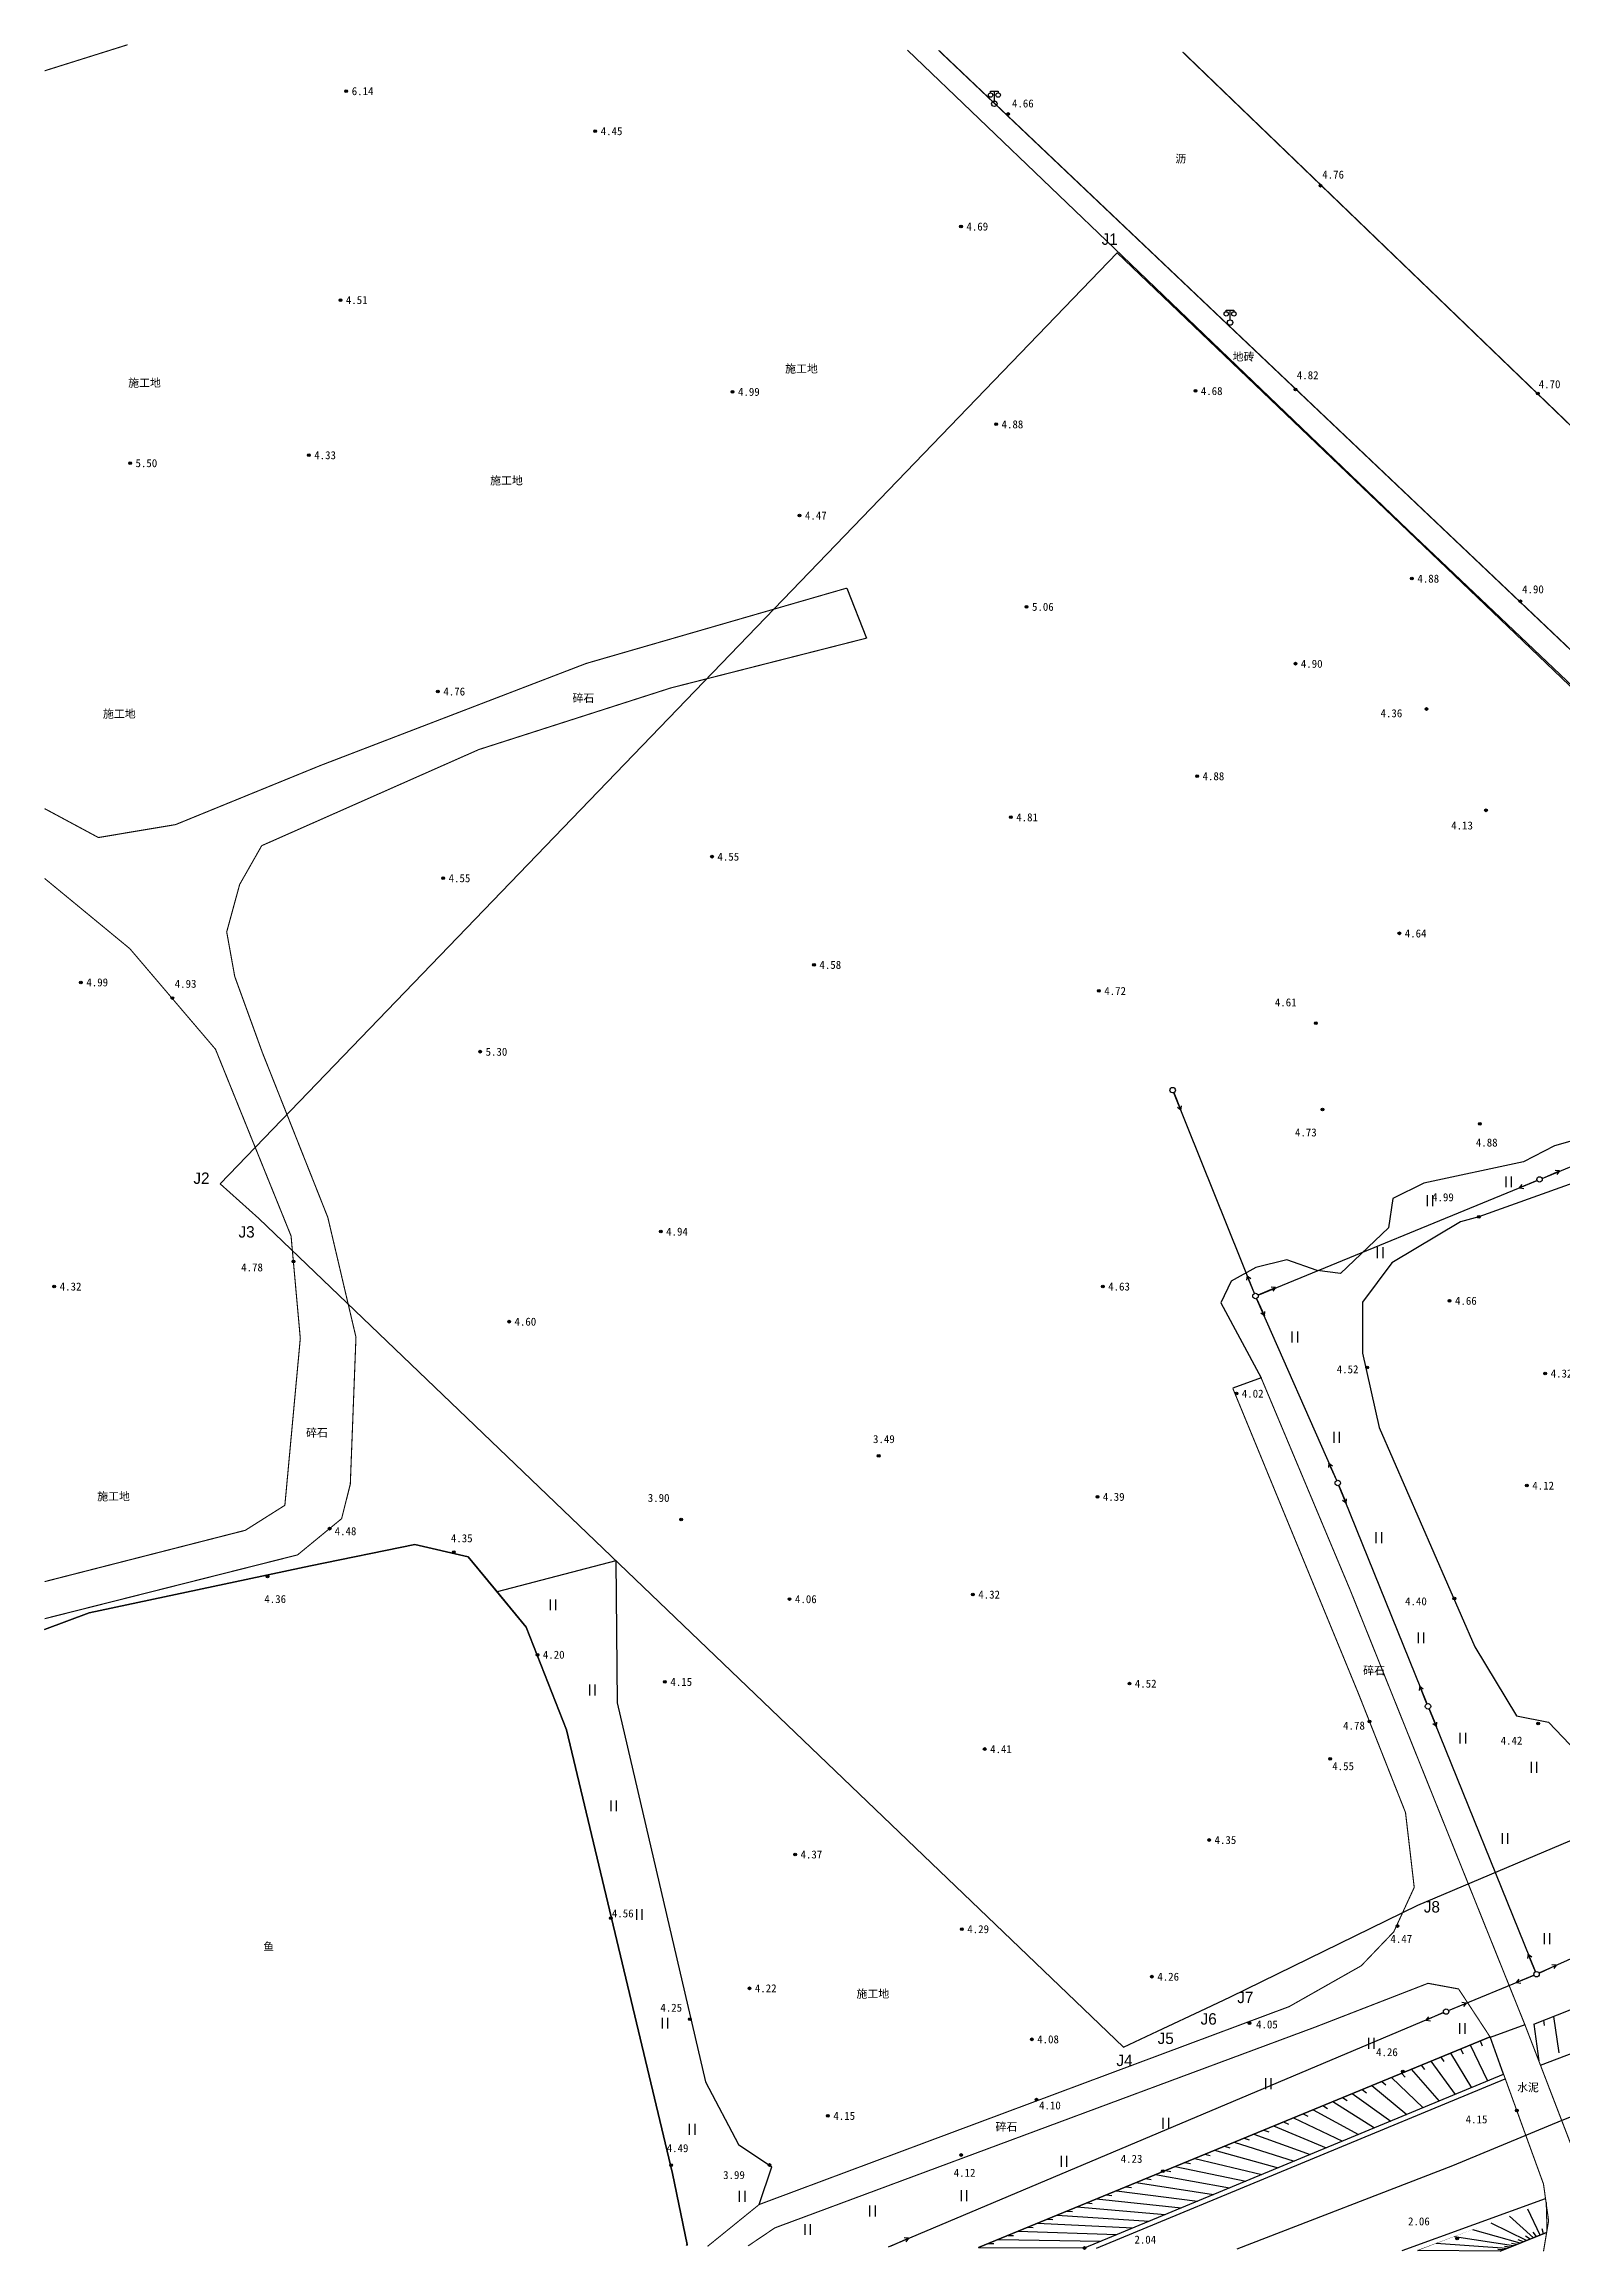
# Model space of a CAD drawing. Header units: millimetres. Extents: x 684647 to 685648, y 2545150 to 2545598.
# Drawn here: x 684646.7 to 684786.3, y 2545394.7 to 2545597.8 of the extents above; entities that cross this region are included whole.
import ezdxf
from ezdxf.enums import TextEntityAlignment as Align

# ---------------------------------------------------------------- set-up
doc = ezdxf.new("R2010")
doc.units = ezdxf.units.MM
doc.set_wipeout_variables(frame=1)
for name, pattern in [('2', [0]), ('440100', [10, 8, -2]), ('6801053', [0])]:
    doc.linetypes.add(name, pattern=pattern)
for name, color, linetype, true_color in [('交通注记', 8, 'Continuous', 0x808080), ('使用权宗地_地表', 113, 'Continuous', 0x5fc890), ('其他建筑设施点', 231, 'Continuous', 0xff7fbf), ('地貌注记', 30, 'Continuous', 0xff7f00), ('地貌线', 30, 'Continuous', 0xff7f00), ('地貌面', 30, 'Continuous', 0xff7f00), ('普通交通线', 8, 'Continuous', 0x808080), ('植被与土质线', 3, 'Continuous', 0x00ff00), ('植被与土质面', 3, 'Continuous', 0x00ff00), ('河流沟渠线', 5, 'Continuous', 0x0000ff), ('湖泊水库池塘面', 5, 'Continuous', 0x0000ff), ('管线线', 4, 'Continuous', 0x00ffff), ('高程点', 31, 'Continuous', 0xffbf7f)]:
    doc.layers.add(name, color=color, linetype=linetype, true_color=true_color)
doc.layers.add('界址点注记', color=7, linetype='Continuous')
doc.styles.add('宋体', font='')
doc.styles.add('细等线体', font='')
doc.styles.get('宋体').set_extended_font_data('SimSun')
doc.styles.get('细等线体').set_extended_font_data('细等线体')
doc.linetypes.add('760201', pattern='A,2,[150,ss2007.shx,S=0.5,R=0,X=0,Y=0.5],1e-11', length=2)
doc.linetypes.add('810100', pattern='A,0,[149,ss2007.shx,S=0.15,R=0,X=0,Y=0],-1.6', length=1.6)

# ---------------------------------------------------------------- blocks, each defined once
blk = doc.blocks.new('760101304')
at = {"color": 0, "linetype": 'Continuous', "lineweight": -3, "flags": 128}
blk.add_lwpolyline([(0, 0), (1, 0)], dxfattribs=at)
blk = doc.blocks.new('7201001')
at = {"color": 0, "linetype": 'Continuous', "lineweight": -3}
for radius in [0.25, 0.2, 0.15, 0.1, 0.05]:
    blk.add_circle((0, 0), radius, dxfattribs=at)
blk = doc.blocks.new('510201202')
at = {"color": 0, "linetype": '2', "lineweight": -3, "flags": 128}
for points in [[(0.5, 0), (4, 0)], [(4, 0), (3.307, 0.4)], [(4, 0), (3.307, -0.4)]]:
    blk.add_lwpolyline(points, dxfattribs=at)
blk = doc.blocks.new('510201201')
at = {"color": 0, "linetype": 'Continuous', "lineweight": -3}
blk.add_circle((0, 0), 0.5, dxfattribs=at)
blk = doc.blocks.new('3805011')
at = {"color": 0, "linetype": 'Continuous', "lineweight": -3, "flags": 128}
for points in [[(-0.7, 2), (-0.7, 2.3), (0.7, 2.3), (0.7, 2)], [(0, 0.5), (0, 2.3)]]:
    blk.add_lwpolyline(points, dxfattribs=at)
at = {"color": 0, "linetype": 'Continuous', "lineweight": -3}
for centre, radius in [((-0.7, 1.6), 0.4), ((0, 0), 0.5), ((0.7, 1.6), 0.4)]:
    blk.add_circle(centre, radius, dxfattribs=at)
blk = doc.blocks.new('810602301')
at = {"color": 0, "linetype": 'Continuous', "lineweight": -3, "flags": 128}
for points in [[(-0.5, 2), (-0.5, 0)], [(0.5, 2), (0.5, 0)]]:
    blk.add_lwpolyline(points, dxfattribs=at)
blk = doc.blocks.new('HGRNBDNDD')
at = {"layer": '使用权宗地_地表', "color": 251, "linetype": '6801053', "lineweight": -3, "ltscale": 0.5, "flags": 128}
blk.add_lwpolyline([(38382822.92, 2545835.18), (38382740.42, 2545749.58), (38382743.97, 2545746.37), (38382823.51, 2545670.19), (38382826.64, 2545671.65), (38382831.07, 2545673.73), (38382833.35, 2545674.81), (38382850.58, 2545683.23), (38382874.56, 2545693.37), (38382943.47, 2545719.91)], close=True, dxfattribs=at)
at = {"layer": '地貌线', "color": 251, "linetype": '760201', "lineweight": -3, "ltscale": 0.5}
blk.add_lwpolyline([(38382783.31, 2545651.94), (38382783.35, 2545652.02), (38382782.02, 2545658.56), (38382772.25, 2545699.37), (38382768.57, 2545708.8), (38382763.23, 2545715.27), (38382758.31, 2545716.39), (38382748.73, 2545714.45), (38382728.37, 2545710.11), (38382724.26, 2545708.59)], dxfattribs=at)
at = {"layer": '普通交通线', "color": 251, "linetype": 'Continuous', "lineweight": -3, "ltscale": 0.5, "const_width": 0.1}
for points in [[(38382731.9, 2545854.33), (38382724.26, 2545851.93)], [(38382724.26, 2545709.58), (38382747.53, 2545715.45), (38382751.58, 2545718.78), (38382752.38, 2545721.96), (38382752.9, 2545735.47), (38382750.31, 2545746.49), (38382744.31, 2545761.6), (38382741.75, 2545768.64), (38382741.01, 2545772.74), (38382742.2, 2545777.1), (38382744.23, 2545780.67), (38382764.2, 2545789.51), (38382781.87, 2545795.18), (38382799.87, 2545799.76)], [(38382724.26, 2545784.08), (38382729.21, 2545781.42)]]:
    blk.add_lwpolyline(points, dxfattribs=at)
at = {"layer": '普通交通线', "color": 251, "linetype": 'Continuous', "lineweight": -3, "ltscale": 0.5, "const_width": 0.125, "flags": 128}
blk.add_lwpolyline([(38382828.93, 2545853.67), (38382882.52, 2545802.08), (38382885.85, 2545800.06), (38382889.43, 2545798.56), (38382892.99, 2545798.31), (38382896.4, 2545798.96), (38382899.45, 2545800.14)], dxfattribs=at)
at = {"layer": '普通交通线', "color": 251, "linetype": '440100', "lineweight": -3, "ltscale": 0.5, "const_width": 0.1, "flags": 128}
blk.add_lwpolyline([(38382729.21, 2545781.42), (38382736.31, 2545782.61), (38382749.62, 2545788.04), (38382774.08, 2545797.43), (38382798.05, 2545804.36)], dxfattribs=at)
at = {"layer": '普通交通线', "color": 251, "linetype": '440100', "lineweight": -3, "ltscale": 0.5, "const_width": 0.1}
blk.add_lwpolyline([(38382724.26, 2545712.99), (38382742.72, 2545717.71), (38382746.36, 2545720.01), (38382747.78, 2545735.36), (38382746.93, 2545744.78), (38382739.98, 2545761.95), (38382732.1, 2545771.2), (38382724.26, 2545777.66)], dxfattribs=at)
at = {"layer": '植被与土质线', "color": 251, "linetype": '810100', "lineweight": -3, "ltscale": 0.5, "flags": 128}
for points in [[(38382798.05, 2545804.36), (38382799.87, 2545799.76)], [(38382776.81, 2545714.91), (38382765.9, 2545712.04)], [(38382776.81, 2545714.91), (38382776.93, 2545701.83), (38382785.06, 2545667), (38382788.08, 2545661.24), (38382791.16, 2545659.18)]]:
    blk.add_lwpolyline(points, dxfattribs=at)
at = {"layer": '植被与土质线', "color": 251, "linetype": '810100', "flags": 128}
for points in [[(38382871.68, 2545751.22), (38382873, 2545754.64), (38382871.12, 2545755.35), (38382863.15, 2545753.07), (38382860.28, 2545751.59), (38382851.13, 2545749.62), (38382848.28, 2545748.21), (38382847.86, 2545745.52), (38382843.46, 2545741.34), (38382841.31, 2545741.6), (38382838.52, 2545742.57), (38382835.67, 2545741.88), (38382833.4, 2545740.61), (38382832.45, 2545738.64), (38382836.16, 2545731.73), (38382833.55, 2545730.77)], [(38382789.99, 2545655.71), (38382791.16, 2545659.18)]]:
    blk.add_lwpolyline(points, dxfattribs=at)
at = {"layer": '湖泊水库池塘面', "color": 251, "linetype": 'Continuous', "flags": 128}
blk.add_lwpolyline([(38382724.26, 2545708.59), (38382728.37, 2545710.11), (38382748.73, 2545714.45), (38382758.31, 2545716.39), (38382763.23, 2545715.27), (38382765.9, 2545712.04), (38382768.57, 2545708.8), (38382772.25, 2545699.37), (38382782.02, 2545658.56), (38382783.35, 2545652.02), (38382783.31, 2545651.94)], dxfattribs=at)
at = {"layer": '管线线', "color": 251, "linetype": 'Continuous', "lineweight": -3, "ltscale": 0.5, "flags": 128}
for points in [[(38382862, 2545750.07), (38382888.58, 2545761.06)], [(38382835.55, 2545739.49), (38382828.12, 2545757.95)], [(38382835.87, 2545739.35), (38382861.54, 2545749.88)], [(38382843.11, 2545722.29), (38382835.74, 2545739.03)], [(38382851.42, 2545701.75), (38382843.3, 2545721.83)]]:
    blk.add_lwpolyline(points, dxfattribs=at)
at = {"layer": '其他建筑设施点', "color": 251, "linetype": 'Continuous', "ltscale": 0.5, "xscale": 0.5, "yscale": 0.5}
for p in [(38382811.62, 2545848.9, 5.37), (38382833.3, 2545828.78, 5.49)]:
    blk.add_blockref('3805011', p, dxfattribs=at)
at = {"layer": '植被与土质面', "color": 251, "linetype": 'Continuous', "ltscale": 0.5, "xscale": 0.5, "yscale": 0.5}
for p in [(38382858.91, 2545749.26), (38382851.67, 2545747.52), (38382847.09, 2545742.75), (38382839.24, 2545734.99), (38382843.1, 2545725.76), (38382846.97, 2545716.54), (38382771, 2545710.36), (38382850.84, 2545707.32), (38382774.62, 2545702.53), (38382854.7, 2545698.1), (38382776.59, 2545691.87), (38382858.57, 2545688.87), (38382778.95, 2545681.88), (38382781.32, 2545671.89), (38382783.81, 2545662.12), (38382788.41, 2545655.96), (38382808.82, 2545656.03), (38382794.43, 2545652.91), (38382800.4, 2545654.62)]:
    blk.add_blockref('810602301', p, dxfattribs=at)
at = {"layer": '管线线', "color": 251, "linetype": 'Continuous', "ltscale": 0.5, "xscale": 0.5, "yscale": 0.5}
for name, p, rotation in [('510201201', (38382828.02, 2545758.19, 5.74), 112.311949239727), ('510201202', (38382828.02, 2545758.19, 5.74), 292.3119610788726), ('510201202', (38382861.77, 2545749.98, 5.74), 202.6906174317907), ('510201201', (38382861.77, 2545749.98, 5.74), 22.76622090939914), ('510201202', (38382861.77, 2545749.98, 5.74), 22.84182256577471), ('510201202', (38382835.64, 2545739.26, 5.74), 112.311949239727), ('510201201', (38382835.64, 2545739.26, 5.74), 22.69061925302356), ('510201201', (38382835.64, 2545739.26, 5.74), 113.2247220600292), ('510201202', (38382835.64, 2545739.26, 5.74), 294.1375067194769), ('510201202', (38382835.64, 2545739.26, 5.74), 22.69061925302356), ('510201202', (38382843.21, 2545722.06, 5.74), 114.1374948803314), ('510201201', (38382843.21, 2545722.06, 5.74), 113.272642667246), ('510201202', (38382843.21, 2545722.06, 5.74), 292.4077749725494), ('510201202', (38382851.51, 2545701.52, 5.74), 112.4077836239714), ('510201201', (38382851.51, 2545701.52, 5.74), 112.4261431724605), ('510201202', (38382851.51, 2545701.52, 5.74), 292.4444940695275), ('510201202', (38382853.17, 2545673.45, 4.61), 22.83831184854132), ('510201202', (38382853.17, 2545673.45, 4.61), 203.2756777757157), ('510201201', (38382853.17, 2545673.45, 4.61), 23.05699060010304), ('510201202', (38382801.89, 2545651.81, 4.61), 23.27567105921203)]:
    blk.add_blockref(name, p, dxfattribs=dict(at, rotation=rotation))
at = {"layer": '高程点', "color": 251, "linetype": 'Continuous', "ltscale": 0.5, "xscale": 0.5, "yscale": 0.5}
for p in [(38382752.01, 2545850.07, 6.86), (38382774.91, 2545846.38, 5.16), (38382812.9, 2545847.96, 5.38), (38382841.62, 2545841.37, 5.47), (38382808.55, 2545837.62, 5.4), (38382751.47, 2545830.85, 5.23), (38382787.54, 2545822.41, 5.71), (38382830.11, 2545822.49, 5.39), (38382839.33, 2545822.63, 5.54), (38382861.61, 2545822.25, 5.42), (38382811.78, 2545819.43, 5.59), (38382748.56, 2545816.58, 5.04), (38382732.12, 2545815.86, 6.22), (38382793.7, 2545811.03, 5.19), (38382850.03, 2545805.24, 5.59), (38382814.58, 2545802.64, 5.77), (38382860, 2545803.14, 5.61), (38382839.31, 2545797.41, 5.61), (38382760.44, 2545794.85, 5.48), (38382851.36, 2545793.24, 5.08), (38382830.27, 2545787.06, 5.59), (38382856.84, 2545783.92, 4.84), (38382813.13, 2545783.29, 5.53), (38382785.65, 2545779.66, 5.26), (38382760.92, 2545777.69, 5.27), (38382848.87, 2545772.61, 5.35), (38382795.03, 2545769.71, 5.3), (38382727.6, 2545768.1, 5.7), (38382821.23, 2545767.32, 5.43), (38382736.01, 2545766.66, 5.64), (38382841.18, 2545764.35, 5.33), (38382764.32, 2545761.73, 6.01), (38382841.81, 2545756.4, 5.45), (38382856.27, 2545755.08, 5.6), (38382780.93, 2545745.18, 5.66), (38382856.19, 2545746.53, 5.71), (38382747.15, 2545742.42, 5.5), (38382725.15, 2545740.13, 5.04), (38382821.59, 2545740.13, 5.34), (38382853.49, 2545738.82, 5.37), (38382766.98, 2545736.9, 5.31), (38382845.9, 2545732.69, 5.24), (38382862.29, 2545732.13, 5.03), (38382833.88, 2545730.29, 4.73), (38382800.98, 2545724.56, 4.2), (38382821.1, 2545720.79, 5.11), (38382860.6, 2545721.82, 4.83), (38382782.82, 2545718.7, 4.61), (38382750.48, 2545717.86, 5.2), (38382761.89, 2545715.7, 5.06), (38382744.76, 2545713.46, 5.08), (38382792.78, 2545711.39, 4.77), (38382809.64, 2545711.8, 5.03), (38382853.93, 2545711.44, 5.11), (38382769.59, 2545706.27, 4.92), (38382781.32, 2545703.77, 4.86), (38382824.04, 2545703.61, 5.23), (38382846.13, 2545700.13, 5.49), (38382810.73, 2545697.6, 5.12), (38382842.51, 2545696.7, 5.26), (38382831.37, 2545689.23, 5.06), (38382793.29, 2545687.9, 5.08), (38382776.34, 2545682.03, 5.28), (38382808.63, 2545681.03, 5), (38382848.69, 2545681.32, 5.18), (38382826.11, 2545676.66, 4.97), (38382789.09, 2545675.59, 4.93), (38382783.62, 2545672.75, 4.96), (38382796.31, 2545663.87, 4.86), (38382859.67, 2545664.36, 4.86), (38382808.57, 2545660.26, 4.83), (38382781.88, 2545659.33, 5.21), (38382790.93, 2545659.34, 4.7)]:
    blk.add_blockref('7201001', p, dxfattribs=at)
at = {"layer": '交通注记', "color": 251, "ltscale": 0.5, "style": '宋体'}
for s, p in [('沥', (38382828.27, 2545843.26)), ('地砖', (38382833.54, 2545825.05, 6.09)), ('碎石', (38382772.82, 2545793.65)), ('碎石', (38382748.31, 2545726.1)), ('碎石', (38382845.54, 2545704.23)), ('水泥', (38382859.7, 2545665.89))]:
    blk.add_text(s, height=0.735, dxfattribs=at).set_placement(p, align=Align.BOTTOM_LEFT)
at = {"layer": '地貌注记', "color": 251, "ltscale": 0.5, "style": '宋体'}
for p in [(38382792.38, 2545823.95), (38382731.95, 2545822.65), (38382765.24, 2545813.66), (38382729.63, 2545792.21), (38382729.1, 2545720.24), (38382798.94, 2545674.5)]:
    blk.add_text('施工地', height=0.735, dxfattribs=at).set_placement(p, align=Align.BOTTOM_LEFT)
at = {"layer": '湖泊水库池塘面', "color": 251, "ltscale": 0.5, "style": '宋体'}
blk.add_text('鱼', height=0.735, dxfattribs=at).set_placement((38382744.87, 2545679.42, 5.83), align=Align.MIDDLE_CENTER)
at = {"layer": '界址点注记', "color": 251, "ltscale": 0.5, "style": '细等线体'}
for s, p in [('J1', (38382822.97, 2545835.61)), ('J2', (38382739.43, 2545749.25))]:
    blk.add_text(s, height=1.05, dxfattribs=at).set_placement(p, align=Align.BOTTOM_RIGHT)
blk.add_text('J3', height=1.05, dxfattribs=at).set_placement((38382743.58, 2545745.68), align=Align.TOP_RIGHT)
for s, p in [('J8', (38382851.12, 2545683.61)), ('J7', (38382833.96, 2545675.28))]:
    blk.add_text(s, height=1.05, dxfattribs=at).set_placement(p, align=Align.TOP_LEFT)
at = {"layer": '高程点', "color": 251, "ltscale": 0.5, "style": '宋体'}
for s, p in [('6.14', (38382752.51, 2545850.06, 7.57)), ('4.66', (38382813.24, 2545848.93, 6.09)), ('4.45', (38382775.41, 2545846.38, 5.88)), ('4.76', (38382841.78, 2545842.39, 6.18)), ('4.69', (38382809.05, 2545837.61, 6.11)), ('4.51', (38382751.97, 2545830.85, 5.94)), ('4.82', (38382839.44, 2545823.94, 6.25)), ('4.99', (38382788.04, 2545822.41, 6.42)), ('4.68', (38382830.61, 2545822.48, 6.11)), ('4.70', (38382861.69, 2545823.11, 6.13)), ('4.88', (38382812.28, 2545819.42, 6.31)), ('5.50', (38382732.62, 2545815.85, 6.93)), ('4.33', (38382749.06, 2545816.58, 5.76)), ('4.47', (38382794.2, 2545811.03, 5.9)), ('4.88', (38382850.53, 2545805.23, 6.31)), ('4.90', (38382860.16, 2545804.25, 6.33)), ('5.06', (38382815.08, 2545802.64, 6.49)), ('4.90', (38382839.81, 2545797.4, 6.33)), ('4.76', (38382760.94, 2545794.85, 6.19)), ('4.36', (38382847.14, 2545792.85, 5.79)), ('4.88', (38382830.77, 2545787.06, 6.31)), ('4.81', (38382813.63, 2545783.28, 6.24)), ('4.13', (38382853.64, 2545782.53, 5.56)), ('4.55', (38382786.15, 2545779.66, 5.98)), ('4.55', (38382761.42, 2545777.68, 5.98)), ('4.64', (38382849.37, 2545772.6, 6.07)), ('4.58', (38382795.53, 2545769.71, 6.01)), ('4.99', (38382728.1, 2545768.1, 6.42)), ('4.93', (38382736.23, 2545767.97, 6.36)), ('4.72', (38382821.73, 2545767.31, 6.15)), ('4.61', (38382837.42, 2545766.26, 6.04)), ('5.30', (38382764.82, 2545761.72, 6.72)), ('4.73', (38382839.27, 2545754.3, 6.16)), ('4.88', (38382855.91, 2545753.37, 6.31)), ('4.99', (38382851.88, 2545748.34, 6.42)), ('4.94', (38382781.43, 2545745.18, 6.37)), ('4.78', (38382742.34, 2545741.89, 6.21)), ('4.32', (38382725.65, 2545740.13, 5.75)), ('4.63', (38382822.09, 2545740.13, 6.06)), ('4.66', (38382853.99, 2545738.82, 6.09)), ('4.60', (38382767.48, 2545736.9, 6.03)), ('4.52', (38382843.11, 2545732.52, 5.95)), ('4.32', (38382862.79, 2545732.13, 5.75)), ('4.02', (38382834.38, 2545730.28, 5.45)), ('3.49', (38382800.46, 2545726.1, 4.91)), ('3.90', (38382779.74, 2545720.69, 5.32)), ('4.39', (38382821.6, 2545720.79, 5.82)), ('4.12', (38382861.1, 2545721.82, 5.55)), ('4.48', (38382750.94, 2545717.63, 5.91)), ('4.35', (38382761.63, 2545716.98, 5.78)), ('4.36', (38382744.47, 2545711.39, 5.79)), ('4.06', (38382793.28, 2545711.38, 5.49)), ('4.32', (38382810.14, 2545711.8, 5.75)), ('4.40', (38382849.4, 2545711.18, 5.82)), ('4.20', (38382770.09, 2545706.27, 5.63)), ('4.15', (38382781.82, 2545703.77, 5.58)), ('4.52', (38382824.54, 2545703.61, 5.95)), ('4.78', (38382843.7, 2545699.75, 6.21)), ('4.42', (38382858.19, 2545698.37, 5.85)), ('4.41', (38382811.23, 2545697.59, 5.84)), ('4.55', (38382842.7, 2545696.02, 5.98)), ('4.37', (38382793.79, 2545687.9, 5.8)), ('4.35', (38382831.87, 2545689.23, 5.78)), ('4.56', (38382776.44, 2545682.48, 5.99)), ('4.29', (38382809.13, 2545681.03, 5.72)), ('4.47', (38382848.05, 2545680.14, 5.9)), ('4.22', (38382789.59, 2545675.59, 5.65)), ('4.26', (38382826.61, 2545676.66, 5.69)), ('4.25', (38382780.9, 2545673.81, 5.67)), ('4.15', (38382796.81, 2545663.86, 5.58)), ('4.49', (38382781.48, 2545660.89, 5.92)), ('3.99', (38382786.67, 2545658.42, 5.42))]:
    blk.add_text(s, height=0.735, dxfattribs=at).set_placement(p, align=Align.MIDDLE_LEFT)
at = {"color": 251}
blk.add_wipeout([(38382850.58, 2545651.48), (38382862.33, 2545655.98), (38382862.41, 2545653.21), (38382858.13, 2545651.48)], dxfattribs=at).translate(0, 0, 9999).dxf.layer = '地貌面'
at = {"layer": '地貌面', "color": 251, "linetype": 'Continuous', "lineweight": -3, "ltscale": 0.5, "flags": 128}
blk.add_lwpolyline([(38382850.58, 2545651.48), (38382862.37, 2545655.9), (38382862.42, 2545653.13), (38382858.14, 2545651.43)], dxfattribs=at)
at = {"color": 251}
blk.add_wipeout([(38382861.21, 2545672.29), (38382929.74, 2545699.87), (38382951.47, 2545712.48), (38382954.54, 2545709.6), (38382934.05, 2545698.06), (38382861.69, 2545668.93)], dxfattribs=at).translate(0, 0, 9999).dxf.layer = '地貌面'
at = {"layer": '地貌面', "color": 251, "linetype": 'Continuous', "lineweight": -3, "ltscale": 0.5, "flags": 128}
for points in [[(38382861.23, 2545672.29), (38382929.96, 2545699.4), (38382951.78, 2545711.87)], [(38382861.23, 2545672.29), (38382861.69, 2545668.93)], [(38382863.04, 2545673), (38382863.55, 2545669.66)]]:
    blk.add_lwpolyline(points, dxfattribs=at)
at = {"layer": '普通交通线', "color": 251, "linetype": 'Continuous', "lineweight": -3, "ltscale": 0.5, "const_width": 0.125, "flags": 128}
blk.add_lwpolyline([(38382806.49, 2545853.82), (38382812.97, 2545847.67), (38382969.77, 2545698.96), (38382970.78, 2545697.19), (38382970.75, 2545695.78), (38382970.3, 2545694.8), (38382970.23, 2545694.77)], dxfattribs=at)
at = {"layer": '植被与土质线', "color": 251, "linetype": '810100', "lineweight": -3, "ltscale": 0.5, "flags": 128}
for points in [[(38382803.62, 2545853.84), (38382823.42, 2545834.87), (38382849.66, 2545809.73), (38382875.24, 2545785.4), (38382900.86, 2545760.78), (38382922.54, 2545739.79), (38382951.81, 2545711.9)], [(38382862.6, 2545700.08), (38382868.44, 2545693.94), (38382873.61, 2545693.42), (38382888.97, 2545694.64), (38382897.88, 2545693.09), (38382899.53, 2545690.96), (38382903.24, 2545695.83), (38382904.7, 2545699.8), (38382908.02, 2545702.8), (38382913.81, 2545704.62), (38382917.5, 2545705.34), (38382921.44, 2545703.59), (38382928.67, 2545700.63), (38382933.54, 2545701.45)]]:
    blk.add_lwpolyline(points, dxfattribs=at)
at = {"layer": '植被与土质线', "color": 251, "linetype": '810100', "flags": 128}
blk.add_lwpolyline([(38382871.68, 2545751.22), (38382871.19, 2545751.49), (38382869.45, 2545751.28), (38382856.19, 2545746.53), (38382854.49, 2545746.08), (38382848.17, 2545742.3), (38382845.47, 2545738.7), (38382845.48, 2545734), (38382847, 2545727.15), (38382855.81, 2545707), (38382859.65, 2545700.64), (38382862.6, 2545700.08)], dxfattribs=at)
at = {"layer": '河流沟渠线', "color": 251, "linetype": 'Continuous', "lineweight": -3, "ltscale": 0.5, "flags": 128}
blk.add_lwpolyline([(38382861.85, 2545668.53), (38382921.67, 2545691.24), (38382934.79, 2545696.72), (38382954.83, 2545708.96)], dxfattribs=at)
at = {"layer": '管线线', "color": 251, "linetype": 'Continuous', "lineweight": -3, "ltscale": 0.5, "flags": 128}
for points in [[(38382861.39, 2545677.13), (38382851.61, 2545701.28)], [(38382861.72, 2545677), (38382866.93, 2545679.34)]]:
    blk.add_lwpolyline(points, dxfattribs=at)
at = {"layer": '管线线', "color": 251, "linetype": 'Continuous', "flags": 128}
blk.add_lwpolyline([(38382853.4, 2545673.55), (38382861.26, 2545676.8)], dxfattribs=at)
at = {"layer": '地貌面', "color": 251, "linetype": 'Continuous', "ltscale": 0.5, "xscale": 0.4999999999999999, "yscale": 0.4999999999999999, "rotation": 278.6563092297527}
blk.add_blockref('760101304', (38382862.13, 2545672.65), dxfattribs=at)
at = {"layer": '植被与土质面', "color": 251, "linetype": 'Continuous', "ltscale": 0.5, "xscale": 0.5, "yscale": 0.5}
for p in [(38382861.25, 2545695.42), (38382862.44, 2545679.65)]:
    blk.add_blockref('810602301', p, dxfattribs=at)
at = {"layer": '管线线', "color": 251, "linetype": 'Continuous', "ltscale": 0.5, "xscale": 0.5, "yscale": 0.5}
for name, rotation in [('510201202', 112.4445027209494), ('510201202', 202.8383134424031), ('510201201', 112.4445027209494), ('510201201', 23.734794667673), ('510201202', 24.6312757792574)]:
    blk.add_blockref(name, (38382861.49, 2545676.89, 5.74), dxfattribs=dict(at, rotation=rotation))
at = {"layer": '高程点', "color": 251, "linetype": 'Continuous', "ltscale": 0.5, "xscale": 0.5, "yscale": 0.5}
blk.add_blockref('7201001', (38382861.64, 2545699.94, 5.14), dxfattribs=at)
at = {"color": 251}
blk.add_wipeout([(38382857.07, 2545671.45), (38382810.17, 2545651.76), (38382819.92, 2545651.78), (38382858.34, 2545668.01)], dxfattribs=at).translate(0, 0, 9999).dxf.layer = '地貌面'
blk.add_wipeout([(38382810.17, 2545651.76), (38382857.07, 2545671.45), (38382858.34, 2545668.01), (38382819.92, 2545651.78)], dxfattribs=at).translate(0, 0, 9999).dxf.layer = '地貌面'
at = {"layer": '地貌面', "color": 251, "linetype": 'Continuous', "flags": 128}
for points in [[(38382855.4, 2545670.39), (38382856.98, 2545667.07)], [(38382849.97, 2545668.15), (38382852.53, 2545665.22)], [(38382851.78, 2545668.89), (38382854.01, 2545665.84)], [(38382853.59, 2545669.64), (38382855.5, 2545666.45)], [(38382844.54, 2545665.91), (38382848.08, 2545663.38)], [(38382846.35, 2545666.66), (38382849.57, 2545664)], [(38382848.16, 2545667.4), (38382851.05, 2545664.61)], [(38382840.93, 2545664.42), (38382845.12, 2545662.15)], [(38382842.74, 2545665.17), (38382846.6, 2545662.77)], [(38382835.5, 2545662.19), (38382840.67, 2545660.31)], [(38382837.31, 2545662.93), (38382842.15, 2545660.93)], [(38382839.12, 2545663.68), (38382843.64, 2545661.54)], [(38382830.07, 2545659.95), (38382836.23, 2545658.47)], [(38382831.88, 2545660.7), (38382837.71, 2545659.08)], [(38382833.69, 2545661.44), (38382839.19, 2545659.7)], [(38382824.65, 2545657.72), (38382831.78, 2545656.63)], [(38382826.45, 2545658.46), (38382833.26, 2545657.24)], [(38382828.26, 2545659.21), (38382834.74, 2545657.85)], [(38382821.03, 2545656.23), (38382828.81, 2545655.4)], [(38382822.84, 2545656.97), (38382830.3, 2545656.01)], [(38382815.6, 2545653.99), (38382824.37, 2545653.56)], [(38382817.41, 2545654.74), (38382825.85, 2545654.17)], [(38382819.22, 2545655.48), (38382827.33, 2545654.78)], [(38382810.17, 2545651.76), (38382819.92, 2545651.71)], [(38382811.98, 2545652.5), (38382821.4, 2545652.33)], [(38382813.79, 2545653.25), (38382822.88, 2545652.94)]]:
    blk.add_lwpolyline(points, dxfattribs=at)
at = {"layer": '植被与土质线', "color": 251, "linetype": '810100', "lineweight": -3, "ltscale": 0.5, "flags": 128}
blk.add_lwpolyline([(38382860.42, 2545672.24), (38382857.23, 2545671.08)], dxfattribs=at)
at = {"layer": '地貌面', "color": 251, "linetype": 'Continuous', "ltscale": 0.5, "xscale": 0.5, "yscale": 0.5}
for p, rotation in [((38382854.49, 2545670.01, 1.13), 298.5795612273297), ((38382856.3, 2545670.76, 0.85), 293.1084157776094), ((38382850.88, 2545668.52, 1.68), 309.0965499075319), ((38382852.68, 2545669.27, 1.4), 303.9375714236379), ((38382845.45, 2545666.29, 2.51), 322.8172251575503), ((38382847.26, 2545667.03, 2.23), 318.5709238713101), ((38382849.07, 2545667.78, 1.95), 313.9893969006056), ((38382840.02, 2545664.05, 3.33), 333.5476435889371), ((38382841.83, 2545664.8, 3.06), 330.2934682607762), ((38382843.64, 2545665.54, 2.78), 326.7222082305867), ((38382834.59, 2545661.82, 4.16), 341.6391501325978), ((38382836.4, 2545662.56, 3.88), 339.1956362966474), ((38382838.21, 2545663.31, 3.61), 336.5068640279802), ((38382830.98, 2545660.33, 4.71), 345.886052475485), ((38382832.79, 2545661.07, 4.44), 343.8616663677632), ((38382825.55, 2545658.09, 5.54), 350.969625670942), ((38382827.36, 2545658.83, 5.26), 349.422096050314), ((38382829.17, 2545659.58, 4.99), 347.7332361553799), ((38382820.12, 2545655.85, 6.37), 354.9058363688637), ((38382821.93, 2545656.6, 6.09), 353.6989419425225), ((38382823.74, 2545657.34, 5.81), 352.390796791925), ((38382814.7, 2545653.62, 7.19), 358.0165504036977), ((38382816.5, 2545654.36, 6.92), 357.0560345610971), ((38382818.31, 2545655.11, 6.64), 356.0218073169738), ((38382811.08, 2545652.13, 7.75), 359.744151131604), ((38382812.89, 2545652.87, 7.47), 358.9104855622689)]:
    blk.add_blockref('760101304', p, dxfattribs=dict(at, rotation=rotation))
at = {"layer": '植被与土质面', "color": 251, "linetype": 'Continuous', "ltscale": 0.5, "xscale": 0.5, "yscale": 0.5}
for p in [(38382854.66, 2545671.4), (38382846.27, 2545670.04), (38382836.81, 2545666.32), (38382827.38, 2545662.68), (38382818.02, 2545659.17)]:
    blk.add_blockref('810602301', p, dxfattribs=at)
at = {"layer": '高程点', "color": 251, "linetype": 'Continuous', "ltscale": 0.5, "xscale": 0.5, "yscale": 0.5}
for p in [(38382835.08, 2545672.38, 4.77), (38382815.06, 2545670.9, 4.79), (38382849.18, 2545667.94, 4.97), (38382815.49, 2545665.35, 4.81), (38382827.11, 2545658.78, 4.94), (38382819.92, 2545651.71, 2.75)]:
    blk.add_blockref('7201001', p, dxfattribs=at)
at = {"layer": '交通注记', "color": 251, "ltscale": 0.5, "style": '宋体'}
blk.add_text('碎石', height=0.735, dxfattribs=at).set_placement((38382811.73, 2545662.26), align=Align.BOTTOM_LEFT)
at = {"layer": '界址点注记', "color": 251, "ltscale": 0.5, "style": '细等线体'}
for s, p in [('J6', (38382830.59, 2545673.3)), ('J5', (38382826.64, 2545671.52))]:
    blk.add_text(s, height=1.05, dxfattribs=at).set_placement(p, align=Align.TOP_LEFT)
blk.add_text('J4', height=1.05, dxfattribs=at).set_placement((38382824.33, 2545669.49), align=Align.TOP_RIGHT)
at = {"layer": '高程点', "color": 251, "ltscale": 0.5, "style": '宋体'}
for s, p in [('4.05', (38382835.69, 2545672.27, 5.48)), ('4.08', (38382815.56, 2545670.9, 5.51)), ('4.26', (38382846.73, 2545669.72, 5.69)), ('4.10', (38382815.73, 2545664.82, 5.53)), ('4.15', (38382854.97, 2545663.54, 5.58)), ('4.23', (38382823.24, 2545659.91, 5.66)), ('4.12', (38382807.88, 2545658.63, 5.55)), ('2.04', (38382824.5, 2545652.48, 3.47))]:
    blk.add_text(s, height=0.735, dxfattribs=at).set_placement(p, align=Align.MIDDLE_LEFT)
at = {"color": 251}
blk.add_wipeout([(38382858.13, 2545651.48), (38382862.41, 2545653.21), (38382862.33, 2545655.98), (38382850.58, 2545651.48)], dxfattribs=at).translate(0, 0, 9999).dxf.layer = '地貌面'
at = {"layer": '地貌面', "color": 251, "linetype": 'Continuous', "flags": 128}
blk.add_lwpolyline([(38382810.17, 2545651.76), (38382857.21, 2545671.13)], dxfattribs=at)
blk.add_lwpolyline([(38382857.21, 2545671.13), (38382810.17, 2545651.76), (38382819.92, 2545651.71), (38382858.46, 2545667.68)], close=True, dxfattribs=at)
at = {"layer": '地貌面', "color": 251, "linetype": 'Continuous', "lineweight": -3, "ltscale": 0.5, "flags": 128}
for points in [[(38382860.58, 2545652.4), (38382857.32, 2545654)], [(38382861.2, 2545652.64), (38382859, 2545654.64)], [(38382861.81, 2545652.88), (38382860.68, 2545655.27)], [(38382858.75, 2545651.67), (38382852.27, 2545652.11)], [(38382859.36, 2545651.91), (38382853.95, 2545652.74)], [(38382859.97, 2545652.16), (38382855.63, 2545653.37)], [(38382858.14, 2545651.43), (38382862.42, 2545653.13)], [(38382858.14, 2545651.43), (38382850.58, 2545651.48)]]:
    blk.add_lwpolyline(points, dxfattribs=at)
at = {"layer": '普通交通线', "color": 251, "linetype": '440100', "lineweight": -3, "ltscale": 0.5, "const_width": 0.1, "flags": 128}
for points in [[(38382785.24, 2545651.86), (38382789.99, 2545655.71), (38382838.74, 2545673.91), (38382845.36, 2545677.66), (38382845.68, 2545677.99), (38382848.36, 2545680.79), (38382850.24, 2545684.87), (38382849.44, 2545691.75), (38382845.12, 2545702.67), (38382833.55, 2545730.77)], [(38382854.06, 2545675.58), (38382854.32, 2545675.53), (38382857.21, 2545671.13), (38382862.13, 2545657.59), (38382862.6, 2545654.21), (38382862.13, 2545651.4)]]:
    blk.add_lwpolyline(points, dxfattribs=at)
at = {"layer": '普通交通线', "color": 251, "linetype": 'Continuous', "lineweight": -3, "ltscale": 0.5, "const_width": 0.1, "flags": 128}
for points in [[(38382871.15, 2545653.67), (38382871.12, 2545653.66), (38382868.24, 2545655.29), (38382866.25, 2545657.29), (38382865.65, 2545658.64), (38382860.42, 2545672.24), (38382844.36, 2545712.19), (38382836.16, 2545731.73)], [(38382788.97, 2545651.9), (38382791.43, 2545653.56), (38382841.2, 2545672.05), (38382851.51, 2545676.05), (38382854.06, 2545675.58)]]:
    blk.add_lwpolyline(points, dxfattribs=at)
at = {"layer": '河流沟渠线', "color": 251, "linetype": 'Continuous', "lineweight": -3, "ltscale": 0.5, "flags": 128}
for points in [[(38382958.85, 2545705.04), (38382940.69, 2545694.65), (38382930.49, 2545690.46), (38382909.09, 2545681.71), (38382890.45, 2545674.08), (38382863.82, 2545663.42), (38382853.77, 2545659.28), (38382833.91, 2545651.59)], [(38382821.02, 2545651.68), (38382858.61, 2545667.27)], [(38382849.13, 2545651.49), (38382862.31, 2545656.27)]]:
    blk.add_lwpolyline(points, dxfattribs=at)
at = {"layer": '管线线', "color": 251, "linetype": 'Continuous', "lineweight": -3, "ltscale": 0.5, "flags": 128}
blk.add_lwpolyline([(38382801.89, 2545651.81), (38382852.93, 2545673.36)], dxfattribs=at)
at = {"layer": '地貌面', "color": 251, "linetype": 'Continuous', "ltscale": 0.5}
for p, xscale, yscale, rotation in [((38382859.05, 2545651.79), 0.5, 0.5, 174.2983270143697), ((38382859.67, 2545652.03), 0.5000000000000002, 0.5000000000000002, 168.5353275814148), ((38382860.28, 2545652.28), 0.5, 0.5, 160.0263871964396), ((38382860.89, 2545652.52), 0.5, 0.5, 147.014139167135), ((38382861.5, 2545652.76), 0.5, 0.5, 127.6048452442231), ((38382862.12, 2545653), 0.5, 0.5, 103.3246292354733), ((38382858.44, 2545651.55), 0.5000000000000002, 0.5000000000000002, 178.3837773456562)]:
    blk.add_blockref('760101304', p, dxfattribs=dict(at, xscale=xscale, yscale=yscale, rotation=rotation))
at = {"layer": '高程点', "color": 251, "linetype": 'Continuous', "ltscale": 0.5, "xscale": 0.5, "yscale": 0.5}
blk.add_blockref('7201001', (38382854.18, 2545652.59, 2.77), dxfattribs=at)
at = {"layer": '高程点', "color": 251, "ltscale": 0.5, "style": '宋体'}
blk.add_text('2.06', height=0.735, dxfattribs=at).set_placement((38382849.67, 2545654.16, 3.49), align=Align.MIDDLE_LEFT)

msp = doc.modelspace()

# ---------------------------------------------------------------- block references
msp.add_blockref('HGRNBDNDD', (-37698077.56, -256.62, -6.58))

doc.saveas('drawing.dxf')
